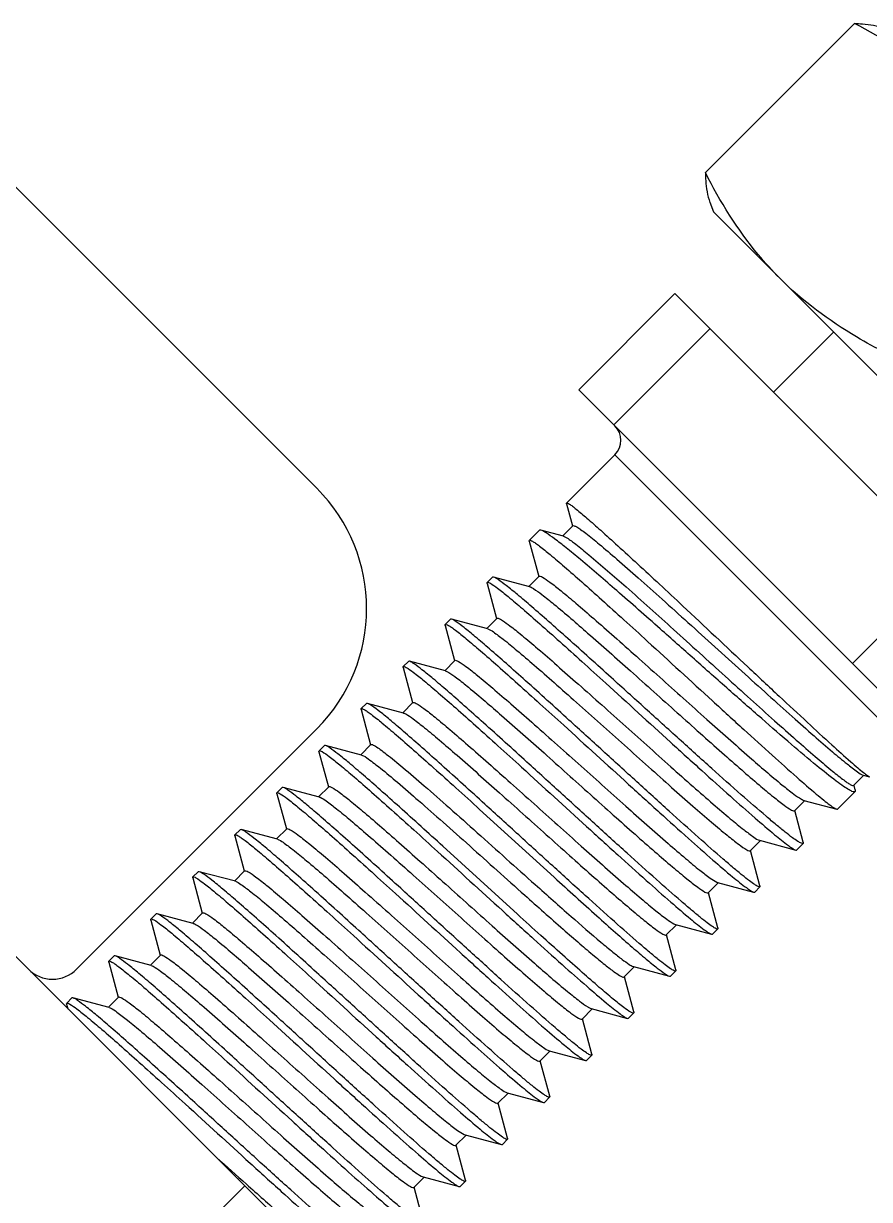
# Model space of a CAD drawing. Extents: x -1396510 to 1250330, y -1892470 to 1623980.
# Drawn here: x -1172787 to -1172668.5, y -49003.1 to -48838.5 of the extents above; entities that cross this region are included whole.
import ezdxf

# ---------------------------------------------------------------- set-up
doc = ezdxf.new("R2010")
doc.units = 0
doc.header["$LTSCALE"] = 1000
doc.header["$MEASUREMENT"] = 0

msp = doc.modelspace()

# ---------------------------------------------------------------- linework, layer by layer
at = {"linetype": 'Continuous'}
for p, q in [((-1172670.65, -48838.46), (-1172691.52, -48859.33)), ((-1172896.67, -48860.5), (-1172705.54, -49051.62)), ((-1172789.94, -48859.52), (-1172745.94, -48903.52)), ((-1172690.9, -48863.45), (-1172690.4, -48864.83)), ((-1172629.82, -48925.41), (-1172690.4, -48864.83)), ((-1172695.8, -48876.26), (-1172709.26, -48889.72)), ((-1172695.8, -48876.26), (-1172641.24, -48930.81)), ((-1172690.88, -48881.18), (-1172704.34, -48894.64)), ((-1172673.57, -48881.66), (-1172681.98, -48890.07)), ((-1172654.71, -48944.27), (-1172709.26, -48889.72)), ((-1172710.96, -48905.58), (-1172704.2, -48898.82)), ((-1172704.2, -48898.82), (-1172663.81, -48939.21)), ((-1172710.96, -48905.67), (-1172710.96, -48905.58)), ((-1172710.96, -48905.67), (-1172710.12, -48908.78)), ((-1172716.18, -48910.8), (-1172714.77, -48909.4)), ((-1172714.56, -48909.38), (-1172714.77, -48909.4)), ((-1172711.39, -48910.22), (-1172714.56, -48909.38)), ((-1172710.07, -48908.76), (-1172711.5, -48910.19)), ((-1172716.19, -48910.94), (-1172716.18, -48910.8)), ((-1172716.19, -48910.94), (-1172714.87, -48915.85)), ((-1172657.47, -48914.58), (-1172670.94, -48928.04)), ((-1172722.08, -48916.83), (-1172722.07, -48916.69)), ((-1172722.08, -48916.83), (-1172720.76, -48921.74)), ((-1172722.07, -48916.69), (-1172721.33, -48915.96)), ((-1172721.19, -48915.95), (-1172721.33, -48915.96)), ((-1172716.12, -48917.3), (-1172721.19, -48915.95)), ((-1172714.82, -48915.83), (-1172716.25, -48917.26)), ((-1172727.96, -48922.58), (-1172727.22, -48921.85)), ((-1172727.08, -48921.84), (-1172727.22, -48921.85)), ((-1172722.01, -48923.19), (-1172727.08, -48921.84)), ((-1172720.71, -48921.73), (-1172722.13, -48923.16)), ((-1172727.97, -48922.72), (-1172727.96, -48922.58)), ((-1172727.97, -48922.72), (-1172726.65, -48927.63)), ((-1172733.85, -48928.47), (-1172733.11, -48927.74)), ((-1172732.97, -48927.73), (-1172733.11, -48927.74)), ((-1172727.9, -48929.08), (-1172732.97, -48927.73)), ((-1172726.6, -48927.62), (-1172728.02, -48929.05)), ((-1172733.86, -48928.61), (-1172733.85, -48928.47)), ((-1172733.86, -48928.61), (-1172732.54, -48933.52)), ((-1172739.75, -48934.5), (-1172739.74, -48934.36)), ((-1172739.75, -48934.5), (-1172738.43, -48939.41)), ((-1172739.74, -48934.36), (-1172739, -48933.63)), ((-1172738.86, -48933.62), (-1172739, -48933.63)), ((-1172733.79, -48934.97), (-1172738.86, -48933.62)), ((-1172732.49, -48933.51), (-1172733.91, -48934.94)), ((-1172745.94, -48937.18), (-1172779.6, -48970.84)), ((-1172745.63, -48940.25), (-1172744.89, -48939.52)), ((-1172744.75, -48939.51), (-1172744.89, -48939.52)), ((-1172739.68, -48940.86), (-1172744.75, -48939.51)), ((-1172738.38, -48939.4), (-1172739.8, -48940.82)), ((-1172745.64, -48940.39), (-1172745.63, -48940.25)), ((-1172745.64, -48940.39), (-1172744.32, -48945.3)), ((-1172670.76, -48945.11), (-1172669.33, -48943.68)), ((-1172669.43, -48943.65), (-1172668.54, -48943.89)), ((-1172751.53, -48946.28), (-1172751.52, -48946.14)), ((-1172751.53, -48946.28), (-1172750.21, -48951.19)), ((-1172751.52, -48946.14), (-1172750.78, -48945.41)), ((-1172750.64, -48945.4), (-1172750.78, -48945.41)), ((-1172745.57, -48946.75), (-1172750.64, -48945.4)), ((-1172744.27, -48945.29), (-1172745.69, -48946.71)), ((-1172673.02, -48948.42), (-1172670.57, -48945.97)), ((-1172670.55, -48945.71), (-1172670.71, -48945.1)), ((-1172670.55, -48945.71), (-1172670.57, -48945.97)), ((-1172745.57, -48946.75), (-1172745.49, -48946.77)), ((-1172679.03, -48948.66), (-1172677.61, -48947.23)), ((-1172677.73, -48947.2), (-1172673.13, -48948.43)), ((-1172723.14, -48948.46), (-1172712.71, -48957.97)), ((-1172677.81, -48953.05), (-1172678.98, -48948.64)), ((-1172673.13, -48948.43), (-1172673.02, -48948.42)), ((-1172757.41, -48952.03), (-1172756.67, -48951.3)), ((-1172756.53, -48951.29), (-1172756.67, -48951.3)), ((-1172751.46, -48952.64), (-1172756.53, -48951.29)), ((-1172750.16, -48951.18), (-1172751.58, -48952.6)), ((-1172757.42, -48952.17), (-1172757.41, -48952.03)), ((-1172757.42, -48952.17), (-1172756.1, -48957.08)), ((-1172685.24, -48954.25), (-1172683.81, -48952.82)), ((-1172683.94, -48952.79), (-1172678.88, -48954.15)), ((-1172677.81, -48953.05), (-1172677.82, -48953.22)), ((-1172717.86, -48963.12), (-1172728.3, -48953.62)), ((-1172683.88, -48959.15), (-1172685.19, -48954.23)), ((-1172678.73, -48954.14), (-1172677.82, -48953.22)), ((-1172763.31, -48958.06), (-1172763.3, -48957.92)), ((-1172763.31, -48958.06), (-1172761.99, -48962.97)), ((-1172763.3, -48957.92), (-1172762.56, -48957.19)), ((-1172762.42, -48957.18), (-1172762.56, -48957.19)), ((-1172757.35, -48958.53), (-1172762.42, -48957.18)), ((-1172756.05, -48957.07), (-1172757.47, -48958.49)), ((-1172691.13, -48960.14), (-1172689.7, -48958.71)), ((-1172689.94, -48958.64), (-1172689.83, -48958.68)), ((-1172689.83, -48958.68), (-1172684.77, -48960.04)), ((-1172684.62, -48960.03), (-1172683.89, -48959.29)), ((-1172683.88, -48959.15), (-1172683.89, -48959.29)), ((-1172689.77, -48965.04), (-1172691.08, -48960.12)), ((-1172684.77, -48960.04), (-1172684.62, -48960.03)), ((-1172761.94, -48962.96), (-1172763.36, -48964.38)), ((-1172769.2, -48963.95), (-1172769.19, -48963.81)), ((-1172769.2, -48963.95), (-1172767.88, -48968.86)), ((-1172769.19, -48963.81), (-1172768.45, -48963.08)), ((-1172768.31, -48963.07), (-1172768.45, -48963.08)), ((-1172763.24, -48964.42), (-1172768.31, -48963.07)), ((-1172697.02, -48966.03), (-1172695.59, -48964.6)), ((-1172695.72, -48964.57), (-1172690.66, -48965.93)), ((-1172695.66, -48970.93), (-1172696.97, -48966.01)), ((-1172690.66, -48965.93), (-1172690.51, -48965.92)), ((-1172690.51, -48965.92), (-1172689.78, -48965.18)), ((-1172689.77, -48965.04), (-1172689.78, -48965.18)), ((-1172775.08, -48969.7), (-1172774.34, -48968.97)), ((-1172774.2, -48968.96), (-1172774.34, -48968.97)), ((-1172769.13, -48970.31), (-1172774.2, -48968.96)), ((-1172767.83, -48968.85), (-1172769.25, -48970.27)), ((-1172775.09, -48969.84), (-1172773.77, -48974.75)), ((-1172702.91, -48971.92), (-1172701.48, -48970.49)), ((-1172701.61, -48970.46), (-1172696.55, -48971.82)), ((-1172696.4, -48971.81), (-1172695.67, -48971.07)), ((-1172695.66, -48970.93), (-1172695.67, -48971.07)), ((-1172701.55, -48976.82), (-1172702.86, -48971.9)), ((-1172696.55, -48971.82), (-1172696.4, -48971.81)), ((-1172780.98, -48975.73), (-1172780.97, -48975.59)), ((-1172780.98, -48975.73), (-1172780.81, -48976.36)), ((-1172780.97, -48975.59), (-1172780.23, -48974.86)), ((-1172780.09, -48974.85), (-1172780.23, -48974.86)), ((-1172775.02, -48976.2), (-1172780.09, -48974.85)), ((-1172773.72, -48974.74), (-1172775.14, -48976.16)), ((-1172775.02, -48976.2), (-1172774.87, -48976.25)), ((-1172708.8, -48977.81), (-1172707.37, -48976.38)), ((-1172707.44, -48982.71), (-1172708.75, -48977.79)), ((-1172707.5, -48976.35), (-1172702.43, -48977.71)), ((-1172702.43, -48977.71), (-1172702.29, -48977.7)), ((-1172702.29, -48977.7), (-1172701.56, -48976.96)), ((-1172701.55, -48976.82), (-1172701.56, -48976.96)), ((-1172714.69, -48983.7), (-1172713.26, -48982.27)), ((-1172713.39, -48982.24), (-1172708.32, -48983.6)), ((-1172707.44, -48982.71), (-1172707.45, -48982.85)), ((-1172713.33, -48988.6), (-1172714.64, -48983.68)), ((-1172708.32, -48983.6), (-1172708.18, -48983.59)), ((-1172708.18, -48983.59), (-1172707.45, -48982.85)), ((-1172720.58, -48989.59), (-1172719.15, -48988.16)), ((-1172719.28, -48988.13), (-1172714.21, -48989.49)), ((-1172714.07, -48989.48), (-1172713.34, -48988.74)), ((-1172713.33, -48988.6), (-1172713.34, -48988.74)), ((-1172719.22, -48994.49), (-1172720.53, -48989.57)), ((-1172714.21, -48989.49), (-1172714.07, -48989.48)), ((-1172726.47, -48995.48), (-1172725.04, -48994.05)), ((-1172725.31, -48993.96), (-1172725.17, -48994.02)), ((-1172725.17, -48994.02), (-1172720.1, -48995.37)), ((-1172725.11, -49000.38), (-1172726.42, -48995.46)), ((-1172720.1, -48995.37), (-1172719.96, -48995.36)), ((-1172719.96, -48995.36), (-1172719.23, -48994.63)), ((-1172719.22, -48994.49), (-1172719.23, -48994.63)), ((-1172732.36, -49001.37), (-1172730.93, -48999.94)), ((-1172731.06, -48999.91), (-1172725.99, -49001.26)), ((-1172725.85, -49001.25), (-1172725.12, -49000.52)), ((-1172725.11, -49000.38), (-1172725.12, -49000.52)), ((-1172782.95, -49028.06), (-1172756.03, -49001.14)), ((-1172731, -49006.27), (-1172732.31, -49001.35)), ((-1172725.99, -49001.26), (-1172725.85, -49001.25))]:
    msp.add_line(p, q, dxfattribs=at)
for centre, radius, start, end in [((-1172706.22, -48896.8), 2.86, 315.0001, 44.9999), ((-1172762.77, -48920.35), 23.8, 315.0001, 44.9999), ((-1172782.96, -48967.47), 4.76, 224.9999, 315.0001), ((-1171047.59, -47084.98), 2566.87, 228.15527, 228.28072)]:
    msp.add_arc(centre, radius, start, end, dxfattribs=at)
for points, knots in [([(-1172670.65, -48838.46), (-1172670.27, -48838.47), (-1172668.87, -48838.52), (-1172667.46, -48838.75), (-1172666.5, -48839.1)], [0, 0, 0, 0, 0.270862, 1, 1, 1, 1]), ([(-1172655.86, -48848.88), (-1172656.93, -48847.82), (-1172661.4, -48843.74), (-1172666.61, -48840.53), (-1172670.65, -48838.46)], [0, 0, 0, 0, 0.248254, 1, 1, 1, 1]), ([(-1172691.52, -48859.33), (-1172691.52, -48859.71), (-1172691.46, -48861.11), (-1172691.24, -48862.52), (-1172690.89, -48863.49)], [0, 0, 0, 0, 0.270862, 1, 1, 1, 1]), ([(-1172681.11, -48874.12), (-1172682.17, -48873.06), (-1172686.24, -48868.58), (-1172689.46, -48863.38), (-1172691.52, -48859.33)], [0, 0, 0, 0, 0.248254, 1, 1, 1, 1]), ([(-1172666.32, -48884.54), (-1172667.68, -48883.84), (-1172672.98, -48880.96), (-1172677.91, -48877.31), (-1172681.11, -48874.12)], [0, 0, 0, 0, 0.25305, 1, 1, 1, 1]), ([(-1172710.96, -48905.58), (-1172710.92, -48905.55), (-1172710.75, -48905.62), (-1172710.51, -48905.76), (-1172710.09, -48906.06), (-1172709.29, -48906.7), (-1172707.96, -48907.82), (-1172706.03, -48909.53), (-1172703.66, -48911.68), (-1172700.92, -48914.19), (-1172697.89, -48917), (-1172695.77, -48918.97), (-1172694.68, -48920)], [0, 0, 0, 0, 0.005961, 0.020019, 0.042763, 0.074169, 0.16218, 0.281779, 0.42973, 0.601989, 0.793845, 1, 1, 1, 1]), ([(-1172697.86, -48923.18), (-1172699.88, -48921.4), (-1172703.58, -48918.14), (-1172707.97, -48914.35), (-1172710.89, -48911.94), (-1172712.49, -48910.68), (-1172713.65, -48909.86), (-1172714.3, -48909.45), (-1172714.56, -48909.38)], [0, 0, 0, 0, 0.372718, 0.681061, 0.801832, 0.896452, 0.962849, 1, 1, 1, 1]), ([(-1172711.39, -48910.22), (-1172711.36, -48910.23), (-1172711.19, -48910.29), (-1172711.04, -48910.38), (-1172710.92, -48910.46)], [0, 0, 0, 0, 0.181453, 1, 1, 1, 1]), ([(-1172710.07, -48908.76), (-1172710.03, -48908.72), (-1172709.8, -48908.78), (-1172709.47, -48908.96), (-1172708.92, -48909.32), (-1172707.88, -48910.11), (-1172706.18, -48911.49), (-1172703.74, -48913.58), (-1172700.81, -48916.16), (-1172697.49, -48919.12), (-1172693.91, -48922.35), (-1172690.19, -48925.72), (-1172686.46, -48929.09), (-1172682.85, -48932.35), (-1172679.48, -48935.37), (-1172676.48, -48938.03), (-1172673.92, -48940.24), (-1172671.91, -48941.95), (-1172670.48, -48943.01), (-1172669.73, -48943.57), (-1172669.43, -48943.65)], [0, 0, 0, 0, 0.003403, 0.010859, 0.022763, 0.03908, 0.084361, 0.145013, 0.218706, 0.302631, 0.393625, 0.488307, 0.583205, 0.674888, 0.760095, 0.835845, 0.89954, 0.949057, 0.982826, 1, 1, 1, 1]), ([(-1172716.18, -48910.8), (-1172716.14, -48910.77), (-1172715.96, -48910.81), (-1172715.7, -48910.95), (-1172715.27, -48911.23), (-1172714.44, -48911.84), (-1172713.08, -48912.94), (-1172711.12, -48914.62), (-1172708.71, -48916.72), (-1172705.94, -48919.21), (-1172702.87, -48921.99), (-1172700.73, -48923.93), (-1172699.62, -48924.94)], [0, 0, 0, 0, 0.00672, 0.021093, 0.043999, 0.075491, 0.163523, 0.283007, 0.430749, 0.60272, 0.794233, 1, 1, 1, 1]), ([(-1172710.92, -48910.46), (-1172710.49, -48910.72), (-1172709.45, -48911.5), (-1172706.67, -48913.77), (-1172702.11, -48917.77), (-1172695.77, -48923.46), (-1172689.97, -48928.72), (-1172685.26, -48932.98), (-1172681.95, -48935.96), (-1172678.93, -48938.64), (-1172676.31, -48940.93), (-1172674.15, -48942.77), (-1172672.66, -48943.97), (-1172671.76, -48944.64), (-1172671.28, -48944.95), (-1172671, -48945.11), (-1172670.8, -48945.15), (-1172670.76, -48945.11)], [0, 0, 0, 0, 0.028596, 0.073027, 0.202674, 0.370878, 0.554611, 0.644603, 0.729354, 0.806116, 0.872445, 0.926278, 0.966, 0.980209, 0.990539, 0.997006, 1, 1, 1, 1]), ([(-1172722.07, -48916.69), (-1172722.03, -48916.66), (-1172721.85, -48916.69), (-1172721.39, -48916.94), (-1172720.44, -48917.63), (-1172718.97, -48918.82), (-1172716.99, -48920.49), (-1172714.58, -48922.6), (-1172711.8, -48925.07), (-1172708.73, -48927.84), (-1172706.58, -48929.79), (-1172705.48, -48930.79)], [0, 0, 0, 0, 0.006764, 0.021168, 0.075586, 0.163643, 0.283139, 0.43087, 0.602811, 0.794278, 1, 1, 1, 1]), ([(-1172704.7, -48930.02), (-1172706.73, -48928.19), (-1172709.64, -48925.56), (-1172713.36, -48922.26), (-1172715.71, -48920.2), (-1172717.69, -48918.52), (-1172719.24, -48917.24), (-1172720.35, -48916.43), (-1172720.95, -48916.01), (-1172721.19, -48915.95)], [0, 0, 0, 0, 0.377224, 0.54287, 0.687753, 0.808376, 0.901881, 0.966123, 1, 1, 1, 1]), ([(-1172714.82, -48915.83), (-1172714.78, -48915.8), (-1172714.58, -48915.83), (-1172714.1, -48916.08), (-1172713.09, -48916.79), (-1172711.55, -48918.01), (-1172709.5, -48919.73), (-1172707.03, -48921.86), (-1172704.21, -48924.34), (-1172701.13, -48927.08), (-1172696.81, -48930.95), (-1172691.55, -48935.67), (-1172685.85, -48940.72), (-1172681.8, -48944.23), (-1172679.36, -48946.17), (-1172678.46, -48946.82), (-1172678.08, -48947.03)], [0, 0, 0, 0, 0.003326, 0.010207, 0.036006, 0.077506, 0.133409, 0.201849, 0.280515, 0.366741, 0.457609, 0.640942, 0.80605, 0.931108, 0.973278, 1, 1, 1, 1]), ([(-1172716.12, -48917.3), (-1172716.09, -48917.3), (-1172715.9, -48917.37), (-1172715.73, -48917.47), (-1172715.6, -48917.56)], [0, 0, 0, 0, 0.180154, 1, 1, 1, 1]), ([(-1172715.6, -48917.56), (-1172715.19, -48917.81), (-1172714.22, -48918.53), (-1172711.68, -48920.58), (-1172707.55, -48924.16), (-1172701.82, -48929.25), (-1172696.58, -48933.94), (-1172692.32, -48937.75), (-1172689.31, -48940.43), (-1172686.57, -48942.84), (-1172684.17, -48944.91), (-1172682.18, -48946.57), (-1172680.7, -48947.75), (-1172679.73, -48948.42), (-1172679.26, -48948.67), (-1172679.07, -48948.69), (-1172679.03, -48948.66)], [0, 0, 0, 0, 0.02987, 0.074864, 0.204049, 0.370755, 0.553129, 0.642736, 0.727349, 0.804209, 0.870824, 0.925059, 0.965214, 0.990129, 0.996773, 1, 1, 1, 1]), ([(-1172694.68, -48920), (-1172691.64, -48922.84), (-1172687.15, -48927.05), (-1172681.33, -48932.49), (-1172677.42, -48936.12), (-1172674.09, -48939.19), (-1172671.74, -48941.31), (-1172670.25, -48942.6), (-1172669.48, -48943.25), (-1172668.94, -48943.65), (-1172668.65, -48943.86), (-1172668.54, -48943.89)], [0, 0, 0, 0, 0.352343, 0.521286, 0.674411, 0.804337, 0.904804, 0.942423, 0.971006, 0.990237, 1, 1, 1, 1]), ([(-1172710.63, -48935.95), (-1172712.65, -48934.11), (-1172715.56, -48931.48), (-1172719.28, -48928.16), (-1172721.62, -48926.1), (-1172723.59, -48924.42), (-1172725.15, -48923.13), (-1172726.25, -48922.32), (-1172726.85, -48921.9), (-1172727.08, -48921.84)], [0, 0, 0, 0, 0.377469, 0.543191, 0.688109, 0.808726, 0.902172, 0.966298, 1, 1, 1, 1]), ([(-1172720.71, -48921.73), (-1172720.67, -48921.69), (-1172720.46, -48921.72), (-1172719.96, -48922), (-1172718.9, -48922.74), (-1172717.29, -48924.03), (-1172715.13, -48925.84), (-1172712.55, -48928.08), (-1172709.61, -48930.67), (-1172706.42, -48933.51), (-1172701.98, -48937.48), (-1172697.58, -48941.42), (-1172693.37, -48945.16), (-1172690.59, -48947.59), (-1172688.21, -48949.62), (-1172686.32, -48951.19), (-1172684.96, -48952.19), (-1172684.23, -48952.71), (-1172683.94, -48952.79)], [0, 0, 0, 0, 0.003454, 0.01069, 0.03788, 0.081592, 0.14037, 0.212137, 0.294327, 0.383985, 0.477885, 0.664852, 0.751185, 0.82854, 0.894141, 0.945652, 0.981282, 1, 1, 1, 1]), ([(-1172727.96, -48922.58), (-1172727.92, -48922.55), (-1172727.74, -48922.58), (-1172727.47, -48922.73), (-1172727.04, -48923), (-1172726.21, -48923.62), (-1172724.85, -48924.71), (-1172722.88, -48926.38), (-1172720.47, -48928.49), (-1172717.69, -48930.96), (-1172714.62, -48933.73), (-1172712.47, -48935.68), (-1172711.37, -48936.68)], [0, 0, 0, 0, 0.006769, 0.021177, 0.044114, 0.075625, 0.163681, 0.283172, 0.430898, 0.602836, 0.794292, 1, 1, 1, 1]), ([(-1172722.01, -48923.19), (-1172721.72, -48923.26), (-1172720.99, -48923.78), (-1172719.63, -48924.78), (-1172717.74, -48926.36), (-1172715.36, -48928.38), (-1172712.59, -48930.81), (-1172708.37, -48934.55), (-1172703.97, -48938.49), (-1172699.53, -48942.46), (-1172696.34, -48945.31), (-1172693.4, -48947.9), (-1172690.82, -48950.14), (-1172688.66, -48951.94), (-1172687.05, -48953.23), (-1172685.99, -48953.98), (-1172685.49, -48954.25), (-1172685.28, -48954.29), (-1172685.24, -48954.25)], [0, 0, 0, 0, 0.01868, 0.054279, 0.105765, 0.171349, 0.248696, 0.335028, 0.522011, 0.615926, 0.705601, 0.787808, 0.859593, 0.918386, 0.962109, 0.989307, 0.996546, 1, 1, 1, 1]), ([(-1172670.57, -48945.97), (-1172670.64, -48946.04), (-1172670.98, -48945.97), (-1172671.47, -48945.7), (-1172672.27, -48945.2), (-1172673.78, -48944.08), (-1172676.23, -48942.12), (-1172679.7, -48939.19), (-1172683.79, -48935.63), (-1172688.32, -48931.65), (-1172693.06, -48927.45), (-1172696.26, -48924.6), (-1172697.86, -48923.18)], [0, 0, 0, 0, 0.007718, 0.024092, 0.050069, 0.085552, 0.183385, 0.312896, 0.467567, 0.639554, 0.820094, 1, 1, 1, 1]), ([(-1172699.62, -48924.94), (-1172696.59, -48927.72), (-1172692.1, -48931.84), (-1172686.28, -48937.16), (-1172682.35, -48940.72), (-1172678.97, -48943.74), (-1172676.56, -48945.84), (-1172675.02, -48947.11), (-1172674.19, -48947.77), (-1172673.6, -48948.19), (-1172673.27, -48948.39), (-1172673.13, -48948.43)], [0, 0, 0, 0, 0.348378, 0.515751, 0.667951, 0.797828, 0.899283, 0.937823, 0.967619, 0.988371, 1, 1, 1, 1]), ([(-1172733.85, -48928.47), (-1172733.81, -48928.44), (-1172733.63, -48928.47), (-1172733.17, -48928.72), (-1172732.22, -48929.41), (-1172730.75, -48930.6), (-1172728.77, -48932.27), (-1172726.36, -48934.38), (-1172723.58, -48936.85), (-1172720.51, -48939.62), (-1172718.36, -48941.57), (-1172717.26, -48942.57)], [0, 0, 0, 0, 0.006751, 0.021138, 0.075529, 0.163569, 0.283057, 0.430793, 0.602755, 0.79425, 1, 1, 1, 1]), ([(-1172716.52, -48941.84), (-1172718.54, -48940), (-1172721.45, -48937.37), (-1172725.17, -48934.05), (-1172727.51, -48931.99), (-1172729.48, -48930.31), (-1172731.04, -48929.02), (-1172732.14, -48928.21), (-1172732.74, -48927.79), (-1172732.97, -48927.73)], [0, 0, 0, 0, 0.377471, 0.543199, 0.68812, 0.808735, 0.902176, 0.966298, 1, 1, 1, 1]), ([(-1172726.6, -48927.62), (-1172726.56, -48927.58), (-1172726.36, -48927.61), (-1172725.86, -48927.88), (-1172724.83, -48928.6), (-1172723.25, -48929.86), (-1172721.15, -48931.62), (-1172718.62, -48933.81), (-1172715.74, -48936.34), (-1172712.61, -48939.13), (-1172708.22, -48943.05), (-1172702.94, -48947.79), (-1172697.93, -48952.23), (-1172694.46, -48955.2), (-1172692.51, -48956.84), (-1172691.06, -48957.94), (-1172690.26, -48958.5), (-1172689.94, -48958.64)], [0, 0, 0, 0, 0.0034, 0.010481, 0.037064, 0.079814, 0.137351, 0.207694, 0.288393, 0.376621, 0.469285, 0.654869, 0.819322, 0.88628, 0.93982, 0.978116, 1, 1, 1, 1]), ([(-1172727.9, -48929.08), (-1172727.87, -48929.09), (-1172727.71, -48929.14), (-1172727.57, -48929.22), (-1172727.45, -48929.29)], [0, 0, 0, 0, 0.185393, 1, 1, 1, 1]), ([(-1172727.45, -48929.29), (-1172727.06, -48929.53), (-1172726.13, -48930.21), (-1172723.65, -48932.2), (-1172719.59, -48935.71), (-1172713.92, -48940.74), (-1172708.73, -48945.4), (-1172704.48, -48949.2), (-1172701.47, -48951.87), (-1172698.72, -48954.29), (-1172696.31, -48956.37), (-1172694.31, -48958.03), (-1172692.81, -48959.22), (-1172691.83, -48959.9), (-1172691.36, -48960.15), (-1172691.17, -48960.17), (-1172691.13, -48960.14)], [0, 0, 0, 0, 0.028607, 0.072452, 0.199893, 0.36582, 0.548462, 0.638549, 0.723814, 0.801433, 0.868843, 0.923828, 0.964605, 0.989945, 0.99671, 1, 1, 1, 1]), ([(-1172677.82, -48953.22), (-1172677.88, -48953.28), (-1172678.21, -48953.17), (-1172678.66, -48952.9), (-1172679.44, -48952.36), (-1172680.42, -48951.59), (-1172681.65, -48950.59), (-1172683.71, -48948.85), (-1172686.73, -48946.22), (-1172690.78, -48942.61), (-1172695.25, -48938.58), (-1172699.94, -48934.33), (-1172703.12, -48931.46), (-1172704.7, -48930.02)], [0, 0, 0, 0, 0.006963, 0.023033, 0.048864, 0.084278, 0.128882, 0.182131, 0.311785, 0.466682, 0.638948, 0.819791, 1, 1, 1, 1]), ([(-1172705.48, -48930.79), (-1172702.45, -48933.55), (-1172697.97, -48937.64), (-1172692.15, -48942.92), (-1172688.22, -48946.46), (-1172684.83, -48949.46), (-1172682.13, -48951.77), (-1172680.36, -48953.21), (-1172679.37, -48953.9), (-1172679.02, -48954.11), (-1172678.88, -48954.15)], [0, 0, 0, 0, 0.34673, 0.51345, 0.665272, 0.795129, 0.896992, 0.966206, 0.987594, 1, 1, 1, 1]), ([(-1172739.74, -48934.36), (-1172739.7, -48934.33), (-1172739.52, -48934.36), (-1172739.25, -48934.51), (-1172738.82, -48934.78), (-1172737.99, -48935.4), (-1172736.63, -48936.49), (-1172734.66, -48938.16), (-1172732.25, -48940.27), (-1172729.47, -48942.74), (-1172726.39, -48945.51), (-1172724.25, -48947.46), (-1172723.14, -48948.46)], [0, 0, 0, 0, 0.00677, 0.021179, 0.044118, 0.075631, 0.163692, 0.283187, 0.430912, 0.602844, 0.794295, 1, 1, 1, 1]), ([(-1172722.41, -48947.73), (-1172724.43, -48945.89), (-1172727.34, -48943.25), (-1172731.06, -48939.94), (-1172733.4, -48937.88), (-1172735.37, -48936.2), (-1172736.93, -48934.91), (-1172738.03, -48934.1), (-1172738.63, -48933.68), (-1172738.86, -48933.62)], [0, 0, 0, 0, 0.377474, 0.5432, 0.688119, 0.808732, 0.902174, 0.966298, 1, 1, 1, 1]), ([(-1172733.79, -48934.97), (-1172733.77, -48934.97), (-1172733.66, -48935.01), (-1172733.56, -48935.06), (-1172733.48, -48935.1)], [0, 0, 0, 0, 0.197861, 1, 1, 1, 1]), ([(-1172732.49, -48933.51), (-1172732.45, -48933.47), (-1172732.25, -48933.5), (-1172731.76, -48933.76), (-1172730.75, -48934.46), (-1172729.21, -48935.7), (-1172727.14, -48937.42), (-1172724.66, -48939.57), (-1172721.83, -48942.06), (-1172718.74, -48944.81), (-1172714.41, -48948.68), (-1172709.15, -48953.39), (-1172704.16, -48957.82), (-1172700.66, -48960.83), (-1172698.66, -48962.51), (-1172697.14, -48963.69), (-1172696.29, -48964.3), (-1172695.94, -48964.47)], [0, 0, 0, 0, 0.003357, 0.010314, 0.036413, 0.078396, 0.134939, 0.204143, 0.283646, 0.370725, 0.462392, 0.646848, 0.81189, 0.879926, 0.93509, 0.975533, 1, 1, 1, 1]), ([(-1172733.48, -48935.1), (-1172733.12, -48935.3), (-1172732.23, -48935.94), (-1172730.68, -48937.16), (-1172728.64, -48938.87), (-1172725.13, -48941.9), (-1172720.14, -48946.33), (-1172714.91, -48951.02), (-1172710.61, -48954.87), (-1172707.55, -48957.59), (-1172704.75, -48960.05), (-1172702.3, -48962.17), (-1172700.26, -48963.87), (-1172698.73, -48965.09), (-1172697.74, -48965.78), (-1172697.25, -48966.04), (-1172697.06, -48966.07), (-1172697.02, -48966.03)], [0, 0, 0, 0, 0.026094, 0.067879, 0.124054, 0.192759, 0.358157, 0.5419, 0.632944, 0.719307, 0.798065, 0.866559, 0.922485, 0.963991, 0.989789, 0.996669, 1, 1, 1, 1]), ([(-1172683.89, -48959.29), (-1172683.95, -48959.35), (-1172684.27, -48959.21), (-1172684.7, -48958.94), (-1172685.47, -48958.39), (-1172686.44, -48957.62), (-1172687.66, -48956.6), (-1172689.71, -48954.85), (-1172692.71, -48952.2), (-1172696.74, -48948.58), (-1172701.21, -48944.53), (-1172705.88, -48940.27), (-1172709.05, -48937.39), (-1172710.63, -48935.95)], [0, 0, 0, 0, 0.006649, 0.022591, 0.048358, 0.08374, 0.128335, 0.181594, 0.311309, 0.466309, 0.638694, 0.819661, 1, 1, 1, 1]), ([(-1172711.37, -48936.68), (-1172708.34, -48939.44), (-1172703.86, -48943.53), (-1172698.04, -48948.81), (-1172694.11, -48952.35), (-1172690.72, -48955.35), (-1172688.02, -48957.66), (-1172686.25, -48959.1), (-1172685.26, -48959.79), (-1172684.91, -48960), (-1172684.77, -48960.04)], [0, 0, 0, 0, 0.346741, 0.513465, 0.665282, 0.795135, 0.896996, 0.966208, 0.987595, 1, 1, 1, 1]), ([(-1172728.3, -48953.62), (-1172730.32, -48951.78), (-1172733.23, -48949.14), (-1172736.95, -48945.83), (-1172739.29, -48943.77), (-1172741.26, -48942.09), (-1172742.82, -48940.8), (-1172743.92, -48939.99), (-1172744.52, -48939.57), (-1172744.75, -48939.51)], [0, 0, 0, 0, 0.377469, 0.543192, 0.688111, 0.808729, 0.902174, 0.966298, 1, 1, 1, 1]), ([(-1172738.38, -48939.4), (-1172738.32, -48939.35), (-1172738.04, -48939.43), (-1172737.65, -48939.66), (-1172736.98, -48940.12), (-1172735.71, -48941.09), (-1172733.64, -48942.79), (-1172730.71, -48945.31), (-1172727.24, -48948.37), (-1172723.41, -48951.78), (-1172719.41, -48955.37), (-1172716.71, -48957.79), (-1172715.35, -48958.99)], [0, 0, 0, 0, 0.007187, 0.023409, 0.049389, 0.084973, 0.183182, 0.313164, 0.468251, 0.640433, 0.820786, 1, 1, 1, 1]), ([(-1172745.63, -48940.25), (-1172745.59, -48940.22), (-1172745.41, -48940.25), (-1172744.95, -48940.5), (-1172744, -48941.19), (-1172742.53, -48942.38), (-1172740.55, -48944.05), (-1172738.14, -48946.16), (-1172735.36, -48948.63), (-1172732.28, -48951.4), (-1172730.14, -48953.35), (-1172729.03, -48954.35)], [0, 0, 0, 0, 0.006764, 0.021166, 0.075581, 0.163632, 0.283123, 0.430854, 0.602802, 0.794275, 1, 1, 1, 1]), ([(-1172739.68, -48940.86), (-1172739.33, -48940.95), (-1172738.44, -48941.62), (-1172736.77, -48942.86), (-1172734.44, -48944.85), (-1172731.52, -48947.37), (-1172728.15, -48950.35), (-1172723.2, -48954.76), (-1172719.4, -48958.17), (-1172716.83, -48960.47)], [0, 0, 0, 0, 0.036102, 0.107011, 0.209882, 0.340038, 0.491461, 0.657121, 1, 1, 1, 1]), ([(-1172717.26, -48942.57), (-1172714.23, -48945.33), (-1172709.75, -48949.42), (-1172703.93, -48954.7), (-1172700, -48958.24), (-1172696.61, -48961.24), (-1172693.91, -48963.55), (-1172692.14, -48964.99), (-1172691.15, -48965.68), (-1172690.8, -48965.89), (-1172690.66, -48965.93)], [0, 0, 0, 0, 0.346731, 0.513454, 0.665274, 0.795126, 0.896989, 0.966206, 0.987594, 1, 1, 1, 1]), ([(-1172689.78, -48965.18), (-1172689.84, -48965.24), (-1172690.16, -48965.1), (-1172690.59, -48964.83), (-1172691.36, -48964.27), (-1172692.33, -48963.5), (-1172693.55, -48962.49), (-1172695.6, -48960.74), (-1172698.61, -48958.09), (-1172702.64, -48954.47), (-1172707.1, -48950.42), (-1172711.77, -48946.16), (-1172714.94, -48943.28), (-1172716.52, -48941.84)], [0, 0, 0, 0, 0.006666, 0.022627, 0.048408, 0.083802, 0.128405, 0.181668, 0.311381, 0.466366, 0.638733, 0.819684, 1, 1, 1, 1]), ([(-1172751.52, -48946.14), (-1172751.48, -48946.11), (-1172751.3, -48946.14), (-1172750.84, -48946.39), (-1172749.89, -48947.08), (-1172748.42, -48948.27), (-1172746.44, -48949.94), (-1172744.03, -48952.05), (-1172741.25, -48954.52), (-1172738.18, -48957.29), (-1172736.03, -48959.24), (-1172734.92, -48960.24)], [0, 0, 0, 0, 0.006753, 0.021141, 0.075535, 0.163578, 0.283068, 0.430803, 0.602762, 0.794253, 1, 1, 1, 1]), ([(-1172734.19, -48959.51), (-1172736.21, -48957.67), (-1172739.12, -48955.03), (-1172742.84, -48951.72), (-1172745.18, -48949.66), (-1172747.15, -48947.98), (-1172748.71, -48946.69), (-1172749.81, -48945.88), (-1172750.41, -48945.46), (-1172750.64, -48945.4)], [0, 0, 0, 0, 0.377475, 0.543203, 0.688123, 0.808736, 0.902176, 0.966298, 1, 1, 1, 1]), ([(-1172744.27, -48945.29), (-1172744.23, -48945.25), (-1172744.04, -48945.28), (-1172743.57, -48945.52), (-1172742.6, -48946.2), (-1172741.11, -48947.37), (-1172739.13, -48949.03), (-1172736.73, -48951.09), (-1172734, -48953.49), (-1172731.01, -48956.15), (-1172726.78, -48959.93), (-1172721.6, -48964.58), (-1172715.93, -48969.61), (-1172711.86, -48973.14), (-1172709.35, -48975.15), (-1172708.4, -48975.85), (-1172708, -48976.1)], [0, 0, 0, 0, 0.003275, 0.01, 0.035178, 0.075698, 0.130349, 0.197374, 0.27459, 0.359464, 0.449211, 0.631458, 0.797569, 0.925917, 0.970495, 1, 1, 1, 1]), ([(-1172745.49, -48946.77), (-1172745.18, -48946.89), (-1172744.4, -48947.44), (-1172742.98, -48948.51), (-1172741.04, -48950.13), (-1172738.64, -48952.19), (-1172735.85, -48954.63), (-1172731.65, -48958.36), (-1172727.28, -48962.28), (-1172722.88, -48966.21), (-1172719.73, -48969.02), (-1172716.83, -48971.57), (-1172714.29, -48973.77), (-1172712.17, -48975.55), (-1172710.58, -48976.82), (-1172709.54, -48977.55), (-1172709.04, -48977.81), (-1172708.84, -48977.85), (-1172708.8, -48977.81)], [0, 0, 0, 0, 0.02094, 0.058446, 0.111386, 0.177943, 0.255788, 0.342174, 0.52817, 0.621201, 0.709853, 0.790993, 0.861757, 0.919661, 0.962695, 0.989457, 0.996584, 1, 1, 1, 1]), ([(-1172695.67, -48971.07), (-1172695.73, -48971.13), (-1172696.05, -48970.99), (-1172696.48, -48970.72), (-1172697.25, -48970.17), (-1172698.22, -48969.39), (-1172699.44, -48968.38), (-1172701.49, -48966.63), (-1172704.49, -48963.98), (-1172708.52, -48960.36), (-1172712.99, -48956.31), (-1172717.66, -48952.05), (-1172720.83, -48949.17), (-1172722.41, -48947.73)], [0, 0, 0, 0, 0.006653, 0.022601, 0.048372, 0.083758, 0.128357, 0.181617, 0.311328, 0.466323, 0.638705, 0.819669, 1, 1, 1, 1]), ([(-1172678.08, -48947.03), (-1172678.05, -48947.05), (-1172677.93, -48947.12), (-1172677.81, -48947.17), (-1172677.73, -48947.2)], [0, 0, 0, 0, 0.308118, 1, 1, 1, 1]), ([(-1172740.08, -48965.4), (-1172742.1, -48963.56), (-1172745.01, -48960.92), (-1172748.73, -48957.61), (-1172751.07, -48955.55), (-1172753.04, -48953.87), (-1172754.6, -48952.58), (-1172755.7, -48951.77), (-1172756.3, -48951.35), (-1172756.53, -48951.29)], [0, 0, 0, 0, 0.377472, 0.543197, 0.688115, 0.808729, 0.902174, 0.966298, 1, 1, 1, 1]), ([(-1172750.16, -48951.18), (-1172750.12, -48951.14), (-1172749.91, -48951.17), (-1172749.4, -48951.45), (-1172748.35, -48952.19), (-1172746.73, -48953.48), (-1172744.58, -48955.29), (-1172742, -48957.53), (-1172739.06, -48960.12), (-1172735.87, -48962.96), (-1172731.43, -48966.93), (-1172727.03, -48970.87), (-1172722.81, -48974.61), (-1172720.04, -48977.04), (-1172717.66, -48979.07), (-1172715.77, -48980.64), (-1172714.41, -48981.64), (-1172713.68, -48982.16), (-1172713.39, -48982.24)], [0, 0, 0, 0, 0.003453, 0.010691, 0.037881, 0.081592, 0.14037, 0.212138, 0.294327, 0.383985, 0.477885, 0.664851, 0.751185, 0.82854, 0.894141, 0.945651, 0.981282, 1, 1, 1, 1]), ([(-1172757.41, -48952.03), (-1172757.37, -48952), (-1172757.19, -48952.03), (-1172756.92, -48952.18), (-1172756.49, -48952.45), (-1172755.66, -48953.07), (-1172754.3, -48954.16), (-1172752.33, -48955.83), (-1172749.92, -48957.94), (-1172747.14, -48960.41), (-1172744.06, -48963.18), (-1172741.92, -48965.13), (-1172740.81, -48966.13)], [0, 0, 0, 0, 0.006772, 0.021184, 0.044125, 0.07564, 0.163702, 0.283197, 0.430921, 0.602852, 0.794299, 1, 1, 1, 1]), ([(-1172751.46, -48952.64), (-1172751.17, -48952.71), (-1172750.44, -48953.23), (-1172749.08, -48954.23), (-1172747.19, -48955.8), (-1172744.81, -48957.83), (-1172742.04, -48960.26), (-1172737.82, -48964), (-1172733.42, -48967.94), (-1172728.98, -48971.91), (-1172725.79, -48974.76), (-1172722.85, -48977.35), (-1172720.27, -48979.59), (-1172718.11, -48981.39), (-1172716.5, -48982.68), (-1172715.44, -48983.43), (-1172714.94, -48983.7), (-1172714.73, -48983.74), (-1172714.69, -48983.7)], [0, 0, 0, 0, 0.01868, 0.054278, 0.105765, 0.171349, 0.248696, 0.335028, 0.522011, 0.615926, 0.705601, 0.787809, 0.859594, 0.918387, 0.96211, 0.989307, 0.996546, 1, 1, 1, 1]), ([(-1172729.03, -48954.35), (-1172726, -48957.11), (-1172721.53, -48961.2), (-1172715.71, -48966.48), (-1172711.78, -48970.02), (-1172708.39, -48973.02), (-1172705.69, -48975.33), (-1172703.92, -48976.77), (-1172702.93, -48977.46), (-1172702.58, -48977.67), (-1172702.43, -48977.71)], [0, 0, 0, 0, 0.346742, 0.513466, 0.665282, 0.795133, 0.896995, 0.966208, 0.987595, 1, 1, 1, 1]), ([(-1172678.88, -48954.15), (-1172678.85, -48954.15), (-1172678.8, -48954.16), (-1172678.75, -48954.15), (-1172678.73, -48954.14)], [0, 0, 0, 0, 0.601135, 1, 1, 1, 1]), ([(-1172763.3, -48957.92), (-1172763.26, -48957.89), (-1172763.08, -48957.92), (-1172762.62, -48958.17), (-1172761.67, -48958.86), (-1172760.2, -48960.05), (-1172758.22, -48961.72), (-1172755.81, -48963.83), (-1172753.03, -48966.3), (-1172749.95, -48969.07), (-1172747.81, -48971.02), (-1172746.7, -48972.02)], [0, 0, 0, 0, 0.006759, 0.021154, 0.075559, 0.163605, 0.283093, 0.430826, 0.60278, 0.794263, 1, 1, 1, 1]), ([(-1172745.97, -48971.29), (-1172747.99, -48969.45), (-1172750.9, -48966.81), (-1172754.62, -48963.5), (-1172756.96, -48961.44), (-1172758.93, -48959.76), (-1172760.49, -48958.47), (-1172761.59, -48957.66), (-1172762.19, -48957.24), (-1172762.42, -48957.18)], [0, 0, 0, 0, 0.377469, 0.543193, 0.688114, 0.808731, 0.902175, 0.966298, 1, 1, 1, 1]), ([(-1172756.05, -48957.07), (-1172756.01, -48957.03), (-1172755.8, -48957.06), (-1172755.29, -48957.34), (-1172754.24, -48958.08), (-1172752.62, -48959.37), (-1172750.47, -48961.18), (-1172747.89, -48963.42), (-1172744.95, -48966.01), (-1172741.76, -48968.85), (-1172737.32, -48972.82), (-1172732.92, -48976.76), (-1172728.7, -48980.5), (-1172725.93, -48982.93), (-1172723.55, -48984.96), (-1172721.66, -48986.53), (-1172720.3, -48987.53), (-1172719.57, -48988.05), (-1172719.28, -48988.13)], [0, 0, 0, 0, 0.003454, 0.01069, 0.03788, 0.081592, 0.14037, 0.212137, 0.294327, 0.383985, 0.477885, 0.664852, 0.751185, 0.82854, 0.894141, 0.945652, 0.981282, 1, 1, 1, 1]), ([(-1172712.71, -48957.97), (-1172710.72, -48959.77), (-1172707.86, -48962.36), (-1172704.21, -48965.62), (-1172701.91, -48967.64), (-1172699.97, -48969.29), (-1172698.45, -48970.55), (-1172697.36, -48971.35), (-1172696.78, -48971.75), (-1172696.55, -48971.82)], [0, 0, 0, 0, 0.37799, 0.543633, 0.688373, 0.808786, 0.902082, 0.966176, 1, 1, 1, 1]), ([(-1172757.35, -48958.53), (-1172757.06, -48958.6), (-1172756.33, -48959.12), (-1172754.97, -48960.12), (-1172753.08, -48961.69), (-1172750.7, -48963.72), (-1172747.93, -48966.15), (-1172743.71, -48969.89), (-1172739.31, -48973.83), (-1172734.87, -48977.8), (-1172731.68, -48980.65), (-1172728.74, -48983.24), (-1172726.16, -48985.48), (-1172724, -48987.28), (-1172722.39, -48988.57), (-1172721.33, -48989.32), (-1172720.83, -48989.59), (-1172720.62, -48989.63), (-1172720.58, -48989.59)], [0, 0, 0, 0, 0.01868, 0.054279, 0.105765, 0.171349, 0.248696, 0.335028, 0.522011, 0.615925, 0.705601, 0.787808, 0.859593, 0.918386, 0.962109, 0.989307, 0.996546, 1, 1, 1, 1]), ([(-1172707.45, -48982.85), (-1172707.51, -48982.91), (-1172707.83, -48982.77), (-1172708.26, -48982.5), (-1172709.03, -48981.94), (-1172710, -48981.17), (-1172711.22, -48980.16), (-1172713.27, -48978.41), (-1172716.28, -48975.76), (-1172720.31, -48972.14), (-1172724.77, -48968.09), (-1172729.44, -48963.83), (-1172732.61, -48960.95), (-1172734.19, -48959.51)], [0, 0, 0, 0, 0.006667, 0.022629, 0.048411, 0.083807, 0.128411, 0.181675, 0.311387, 0.466369, 0.638735, 0.819685, 1, 1, 1, 1]), ([(-1172715.35, -48958.99), (-1172713.69, -48960.48), (-1172710.64, -48963.19), (-1172707.02, -48966.34), (-1172704.61, -48968.34), (-1172703.3, -48969.39), (-1172702.35, -48970.06), (-1172701.82, -48970.4), (-1172701.61, -48970.46)], [0, 0, 0, 0, 0.374071, 0.682548, 0.803098, 0.897367, 0.963332, 1, 1, 1, 1]), ([(-1172734.92, -48960.24), (-1172731.89, -48963), (-1172727.42, -48967.09), (-1172721.6, -48972.37), (-1172717.67, -48975.91), (-1172714.28, -48978.91), (-1172711.58, -48981.22), (-1172709.81, -48982.66), (-1172708.82, -48983.35), (-1172708.47, -48983.56), (-1172708.32, -48983.6)], [0, 0, 0, 0, 0.346729, 0.513451, 0.665273, 0.795127, 0.896989, 0.966206, 0.987594, 1, 1, 1, 1]), ([(-1172716.83, -48960.47), (-1172715.04, -48962.06), (-1172712.47, -48964.34), (-1172709.22, -48967.18), (-1172707.19, -48968.9), (-1172705.57, -48970.23), (-1172704.26, -48971.25), (-1172703.55, -48971.7), (-1172703, -48972.01), (-1172702.91, -48971.92)], [0, 0, 0, 0, 0.397555, 0.569298, 0.716744, 0.835965, 0.923877, 0.978429, 1, 1, 1, 1]), ([(-1172761.94, -48962.96), (-1172761.9, -48962.92), (-1172761.7, -48962.95), (-1172761.2, -48963.21), (-1172760.18, -48963.93), (-1172758.61, -48965.18), (-1172756.52, -48966.94), (-1172754, -48969.11), (-1172751.13, -48971.64), (-1172748.01, -48974.41), (-1172743.64, -48978.32), (-1172738.37, -48983.05), (-1172733.36, -48987.49), (-1172729.89, -48990.47), (-1172727.91, -48992.12), (-1172726.45, -48993.24), (-1172725.64, -48993.82), (-1172725.31, -48993.96)], [0, 0, 0, 0, 0.003388, 0.010435, 0.036885, 0.079424, 0.136687, 0.206717, 0.287086, 0.374999, 0.46739, 0.652665, 0.817282, 0.884537, 0.938524, 0.977409, 1, 1, 1, 1]), ([(-1172769.19, -48963.81), (-1172769.15, -48963.78), (-1172768.97, -48963.81), (-1172768.51, -48964.06), (-1172767.55, -48964.75), (-1172766.09, -48965.94), (-1172764.11, -48967.61), (-1172761.7, -48969.72), (-1172758.92, -48972.19), (-1172755.84, -48974.96), (-1172753.7, -48976.91), (-1172752.59, -48977.91)], [0, 0, 0, 0, 0.006759, 0.021156, 0.075564, 0.163616, 0.28311, 0.430842, 0.60279, 0.794267, 1, 1, 1, 1]), ([(-1172751.86, -48977.18), (-1172753.88, -48975.34), (-1172756.79, -48972.7), (-1172760.51, -48969.39), (-1172762.85, -48967.33), (-1172764.82, -48965.65), (-1172766.38, -48964.36), (-1172767.48, -48963.55), (-1172768.08, -48963.13), (-1172768.31, -48963.07)], [0, 0, 0, 0, 0.377477, 0.543204, 0.688124, 0.808736, 0.902175, 0.966298, 1, 1, 1, 1]), ([(-1172763.24, -48964.42), (-1172763.21, -48964.42), (-1172763.07, -48964.47), (-1172762.94, -48964.55), (-1172762.83, -48964.61)], [0, 0, 0, 0, 0.188568, 1, 1, 1, 1]), ([(-1172762.83, -48964.61), (-1172762.45, -48964.83), (-1172761.53, -48965.51), (-1172759.06, -48967.47), (-1172755.02, -48970.97), (-1172749.35, -48976), (-1172744.15, -48980.67), (-1172739.88, -48984.48), (-1172736.86, -48987.16), (-1172734.09, -48989.59), (-1172731.67, -48991.68), (-1172729.66, -48993.36), (-1172728.16, -48994.55), (-1172727.18, -48995.24), (-1172726.7, -48995.49), (-1172726.51, -48995.51), (-1172726.47, -48995.48)], [0, 0, 0, 0, 0.027928, 0.071217, 0.197969, 0.363756, 0.546696, 0.637041, 0.722601, 0.800527, 0.868229, 0.923467, 0.96444, 0.989903, 0.996699, 1, 1, 1, 1]), ([(-1172701.56, -48976.96), (-1172701.59, -48977), (-1172701.78, -48976.96), (-1172702.22, -48976.72), (-1172703.16, -48976.05), (-1172704.6, -48974.89), (-1172706.54, -48973.24), (-1172708.9, -48971.18), (-1172711.63, -48968.75), (-1172714.66, -48966.03), (-1172716.77, -48964.12), (-1172717.86, -48963.12)], [0, 0, 0, 0, 0.006765, 0.021121, 0.075359, 0.163169, 0.282417, 0.429984, 0.601928, 0.793658, 1, 1, 1, 1]), ([(-1172740.81, -48966.13), (-1172737.78, -48968.89), (-1172733.31, -48972.98), (-1172727.49, -48978.26), (-1172723.56, -48981.8), (-1172720.17, -48984.8), (-1172717.47, -48987.11), (-1172715.7, -48988.55), (-1172714.71, -48989.24), (-1172714.36, -48989.45), (-1172714.21, -48989.49)], [0, 0, 0, 0, 0.346737, 0.513459, 0.66528, 0.795135, 0.896996, 0.966208, 0.987595, 1, 1, 1, 1]), ([(-1172713.34, -48988.74), (-1172713.39, -48988.8), (-1172713.72, -48988.66), (-1172714.15, -48988.39), (-1172714.92, -48987.84), (-1172715.89, -48987.06), (-1172717.11, -48986.05), (-1172719.16, -48984.3), (-1172722.16, -48981.65), (-1172726.19, -48978.03), (-1172730.66, -48973.98), (-1172735.33, -48969.72), (-1172738.5, -48966.84), (-1172740.08, -48965.4)], [0, 0, 0, 0, 0.006648, 0.02259, 0.048356, 0.083739, 0.128335, 0.181593, 0.311305, 0.466305, 0.638692, 0.819661, 1, 1, 1, 1]), ([(-1172757.75, -48983.07), (-1172759.77, -48981.23), (-1172762.68, -48978.59), (-1172766.4, -48975.28), (-1172768.74, -48973.22), (-1172770.71, -48971.54), (-1172772.27, -48970.25), (-1172773.37, -48969.44), (-1172773.97, -48969.02), (-1172774.2, -48968.96)], [0, 0, 0, 0, 0.377471, 0.543193, 0.688111, 0.808727, 0.902173, 0.966298, 1, 1, 1, 1]), ([(-1172767.83, -48968.85), (-1172767.79, -48968.81), (-1172767.59, -48968.84), (-1172767.11, -48969.1), (-1172766.1, -48969.8), (-1172764.56, -48971.02), (-1172762.51, -48972.74), (-1172760.04, -48974.87), (-1172757.22, -48977.35), (-1172754.15, -48980.09), (-1172749.83, -48983.95), (-1172744.58, -48988.65), (-1172739.59, -48993.08), (-1172736.09, -48996.1), (-1172734.07, -48997.79), (-1172732.54, -48998.99), (-1172731.67, -48999.61), (-1172731.32, -48999.8)], [0, 0, 0, 0, 0.003346, 0.01027, 0.03624, 0.078018, 0.134297, 0.203196, 0.28238, 0.369152, 0.460552, 0.644703, 0.809899, 0.878222, 0.93382, 0.974837, 1, 1, 1, 1]), ([(-1172775.09, -48969.84), (-1172775.09, -48969.81), (-1172775.1, -48969.77), (-1172775.09, -48969.72), (-1172775.08, -48969.7)], [0, 0, 0, 0, 0.601161, 1, 1, 1, 1]), ([(-1172775.08, -48969.7), (-1172775.04, -48969.67), (-1172774.85, -48969.7), (-1172774.59, -48969.85), (-1172774.16, -48970.12), (-1172773.33, -48970.74), (-1172771.97, -48971.83), (-1172770, -48973.5), (-1172767.59, -48975.61), (-1172764.81, -48978.08), (-1172761.73, -48980.85), (-1172759.59, -48982.8), (-1172758.48, -48983.8)], [0, 0, 0, 0, 0.006773, 0.021185, 0.044126, 0.075641, 0.163702, 0.283196, 0.43092, 0.602853, 0.7943, 1, 1, 1, 1]), ([(-1172768.86, -48970.42), (-1172768.5, -48970.61), (-1172767.63, -48971.24), (-1172766.09, -48972.44), (-1172764.07, -48974.14), (-1172760.56, -48977.16), (-1172755.57, -48981.59), (-1172750.33, -48986.29), (-1172746.02, -48990.15), (-1172742.95, -48992.88), (-1172740.13, -48995.35), (-1172737.67, -48997.48), (-1172735.62, -48999.2), (-1172734.08, -49000.42), (-1172733.08, -49001.12), (-1172732.59, -49001.38), (-1172732.4, -49001.4), (-1172732.36, -49001.37)], [0, 0, 0, 0, 0.025403, 0.066618, 0.122365, 0.190786, 0.356034, 0.54008, 0.631389, 0.718055, 0.797129, 0.865924, 0.922112, 0.96382, 0.989746, 0.996658, 1, 1, 1, 1]), ([(-1172746.7, -48972.02), (-1172743.67, -48974.78), (-1172739.2, -48978.87), (-1172733.38, -48984.15), (-1172729.45, -48987.69), (-1172726.06, -48990.69), (-1172723.36, -48993), (-1172721.59, -48994.44), (-1172720.6, -48995.13), (-1172720.25, -48995.34), (-1172720.1, -48995.37)], [0, 0, 0, 0, 0.346738, 0.513461, 0.665279, 0.79513, 0.896992, 0.966208, 0.987594, 1, 1, 1, 1]), ([(-1172719.23, -48994.63), (-1172719.28, -48994.69), (-1172719.61, -48994.55), (-1172720.04, -48994.28), (-1172720.81, -48993.72), (-1172721.78, -48992.95), (-1172723, -48991.94), (-1172725.05, -48990.19), (-1172728.05, -48987.54), (-1172732.08, -48983.92), (-1172736.55, -48979.87), (-1172741.22, -48975.61), (-1172744.39, -48972.73), (-1172745.97, -48971.29)], [0, 0, 0, 0, 0.006657, 0.022608, 0.04838, 0.083767, 0.128365, 0.181625, 0.31134, 0.466334, 0.63871, 0.819671, 1, 1, 1, 1]), ([(-1172780.97, -48975.59), (-1172780.93, -48975.56), (-1172780.75, -48975.59), (-1172780.29, -48975.84), (-1172779.33, -48976.53), (-1172777.87, -48977.71), (-1172775.89, -48979.39), (-1172773.48, -48981.49), (-1172770.7, -48983.97), (-1172767.62, -48986.74), (-1172765.48, -48988.69), (-1172764.37, -48989.69)], [0, 0, 0, 0, 0.006754, 0.021145, 0.075539, 0.16358, 0.283067, 0.430802, 0.602761, 0.794254, 1, 1, 1, 1]), ([(-1172763.64, -48988.96), (-1172765.66, -48987.12), (-1172768.57, -48984.48), (-1172772.29, -48981.17), (-1172774.63, -48979.11), (-1172776.6, -48977.43), (-1172778.16, -48976.14), (-1172779.26, -48975.33), (-1172779.86, -48974.91), (-1172780.09, -48974.85)], [0, 0, 0, 0, 0.37747, 0.543196, 0.688117, 0.808733, 0.902176, 0.966298, 1, 1, 1, 1]), ([(-1172773.72, -48974.74), (-1172773.68, -48974.7), (-1172773.48, -48974.73), (-1172773.01, -48974.98), (-1172772.02, -48975.66), (-1172770.52, -48976.86), (-1172768.5, -48978.54), (-1172766.08, -48980.63), (-1172763.31, -48983.07), (-1172760.28, -48985.76), (-1172756.01, -48989.57), (-1172750.8, -48994.25), (-1172745.14, -48999.27), (-1172741.1, -49002.77), (-1172738.64, -49004.72), (-1172737.72, -49005.39), (-1172737.34, -49005.61)], [0, 0, 0, 0, 0.003304, 0.010111, 0.035617, 0.076659, 0.131985, 0.199788, 0.27782, 0.363483, 0.453918, 0.636961, 0.802699, 0.929211, 0.972307, 1, 1, 1, 1]), ([(-1172708, -48976.1), (-1172707.95, -48976.13), (-1172707.79, -48976.22), (-1172707.62, -48976.31), (-1172707.5, -48976.35)], [0, 0, 0, 0, 0.319721, 1, 1, 1, 1]), ([(-1172774.87, -48976.25), (-1172774.53, -48976.4), (-1172773.72, -48976.98), (-1172772.25, -48978.11), (-1172770.27, -48979.76), (-1172766.79, -48982.75), (-1172761.79, -48987.19), (-1172756.51, -48991.92), (-1172752.15, -48995.82), (-1172749.03, -48998.59), (-1172746.17, -49001.11), (-1172743.66, -49003.29), (-1172741.57, -49005.03), (-1172740.01, -49006.28), (-1172738.98, -49007), (-1172738.49, -49007.26), (-1172738.29, -49007.3), (-1172738.25, -49007.26)], [0, 0, 0, 0, 0.022835, 0.061922, 0.116063, 0.18342, 0.348093, 0.533262, 0.625558, 0.713362, 0.793619, 0.863541, 0.920711, 0.963177, 0.989581, 0.996616, 1, 1, 1, 1]), ([(-1172725.12, -49000.52), (-1172725.17, -49000.58), (-1172725.5, -49000.44), (-1172725.93, -49000.17), (-1172726.7, -48999.61), (-1172727.67, -48998.84), (-1172728.89, -48997.83), (-1172730.94, -48996.08), (-1172733.94, -48993.43), (-1172737.97, -48989.81), (-1172742.44, -48985.76), (-1172747.11, -48981.5), (-1172750.28, -48978.62), (-1172751.86, -48977.18)], [0, 0, 0, 0, 0.006662, 0.022621, 0.048399, 0.083791, 0.128394, 0.181657, 0.311368, 0.466355, 0.638726, 0.819681, 1, 1, 1, 1]), ([(-1172752.59, -48977.91), (-1172749.56, -48980.67), (-1172745.09, -48984.76), (-1172739.27, -48990.04), (-1172735.34, -48993.58), (-1172731.95, -48996.58), (-1172729.25, -48998.89), (-1172727.48, -49000.33), (-1172726.49, -49001.02), (-1172726.14, -49001.23), (-1172725.99, -49001.26)], [0, 0, 0, 0, 0.346729, 0.513449, 0.665271, 0.795127, 0.89699, 0.966206, 0.987594, 1, 1, 1, 1]), ([(-1172758.48, -48983.8), (-1172755.45, -48986.56), (-1172750.98, -48990.65), (-1172745.16, -48995.93), (-1172741.23, -48999.47), (-1172737.83, -49002.47), (-1172735.14, -49004.78), (-1172733.37, -49006.22), (-1172732.38, -49006.91), (-1172732.03, -49007.12), (-1172731.88, -49007.15)], [0, 0, 0, 0, 0.34674, 0.513463, 0.665282, 0.795136, 0.896997, 0.966208, 0.987595, 1, 1, 1, 1]), ([(-1172731.01, -49006.41), (-1172731.06, -49006.47), (-1172731.39, -49006.33), (-1172731.82, -49006.06), (-1172732.59, -49005.5), (-1172733.56, -49004.73), (-1172734.78, -49003.72), (-1172736.83, -49001.97), (-1172739.83, -48999.32), (-1172743.86, -48995.7), (-1172748.33, -48991.65), (-1172753, -48987.39), (-1172756.17, -48984.51), (-1172757.75, -48983.07)], [0, 0, 0, 0, 0.006647, 0.022587, 0.048351, 0.083733, 0.128327, 0.181585, 0.3113, 0.466301, 0.638689, 0.819659, 1, 1, 1, 1]), ([(-1172736.9, -49012.3), (-1172736.95, -49012.36), (-1172737.28, -49012.22), (-1172737.71, -49011.95), (-1172738.48, -49011.39), (-1172739.45, -49010.62), (-1172740.67, -49009.61), (-1172742.72, -49007.86), (-1172745.72, -49005.21), (-1172749.75, -49001.59), (-1172754.22, -48997.54), (-1172758.89, -48993.28), (-1172762.06, -48990.4), (-1172763.64, -48988.96)], [0, 0, 0, 0, 0.006662, 0.022618, 0.048395, 0.083785, 0.128385, 0.181648, 0.311361, 0.46635, 0.638722, 0.819678, 1, 1, 1, 1]), ([(-1172764.37, -48989.69), (-1172761.34, -48992.45), (-1172756.87, -48996.53), (-1172751.05, -49001.82), (-1172747.12, -49005.36), (-1172743.72, -49008.36), (-1172741.03, -49010.67), (-1172739.26, -49012.11), (-1172738.27, -49012.8), (-1172737.92, -49013.01), (-1172737.77, -49013.04)], [0, 0, 0, 0, 0.346734, 0.513458, 0.665277, 0.795128, 0.896991, 0.966206, 0.987594, 1, 1, 1, 1]), ([(-1172755.8, -49000.92), (-1172754.22, -49002.33), (-1172751.34, -49004.88), (-1172747.93, -49007.84), (-1172745.67, -49009.71), (-1172744.43, -49010.69), (-1172743.54, -49011.32), (-1172743.04, -49011.63), (-1172742.83, -49011.69)], [0, 0, 0, 0, 0.375796, 0.683527, 0.803453, 0.897245, 0.963052, 1, 1, 1, 1])]:
    msp.add_open_spline(points, degree=3, knots=knots, dxfattribs=at)
for points in [[(-1172695.94, -48964.47), (-1172695.87, -48964.51), (-1172695.79, -48964.55), (-1172695.72, -48964.57)], [(-1172769.13, -48970.31), (-1172769.04, -48970.33), (-1172768.95, -48970.38), (-1172768.86, -48970.42)], [(-1172731.32, -48999.8), (-1172731.23, -48999.84), (-1172731.15, -48999.88), (-1172731.06, -48999.91)]]:
    msp.add_open_spline(points, degree=3, dxfattribs=at)

doc.saveas('drawing.dxf')
